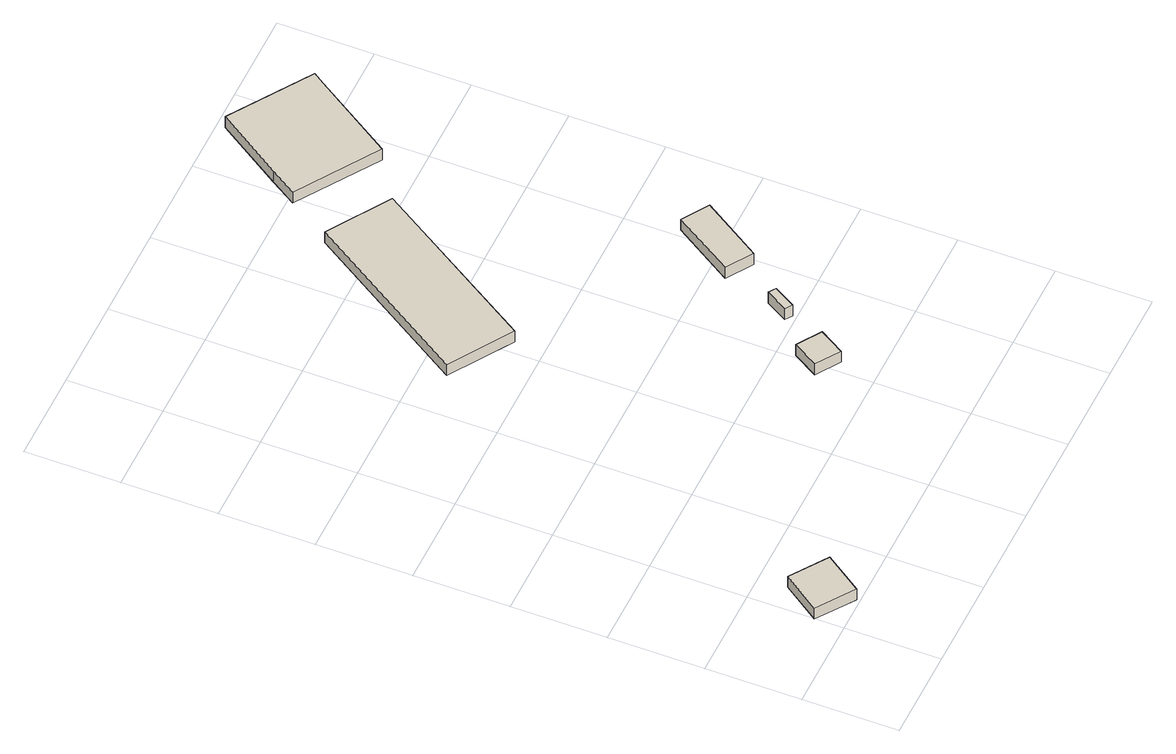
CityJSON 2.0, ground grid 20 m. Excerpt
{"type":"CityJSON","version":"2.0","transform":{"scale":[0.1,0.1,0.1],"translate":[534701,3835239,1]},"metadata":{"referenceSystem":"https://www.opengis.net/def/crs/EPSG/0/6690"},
"CityObjects":{
"building1":{"type":"Building","attributes":{"BuildingDetailAttribute.specifiedBuildingCoverageRate":0.6,"BuildingDetailAttribute.surveyYear":2017,"BuildingTsunamiRiskAttribute.description":"1","BuildingTsunamiRiskAttribute.rank":"2","BuildingTsunamiRiskAttribute.depth":2.3,"BuildingHighTideRiskAttribute.description":"1","BuildingHighTideRiskAttribute.rank":"3","BuildingHighTideRiskAttribute.depth":3.99,"BuildingIDAttribute.prefecture":"27","BuildingIDAttribute.city":"27104"},"geometry":[{"type":"Solid","lod":"1","boundaries":[[[[0,1,2,3]],[[2,4,5,3]],[[1,6,4,2]],[[0,7,6,1]],[[3,5,7,0]],[[4,6,7,5]]]]}]},
"building2":{"type":"Building","attributes":{"BuildingDetailAttribute.specifiedBuildingCoverageRate":0.6,"BuildingDetailAttribute.surveyYear":2017,"BuildingTsunamiRiskAttribute.description":"1","BuildingTsunamiRiskAttribute.rank":"2","BuildingTsunamiRiskAttribute.depth":1.23,"BuildingHighTideRiskAttribute.description":"1","BuildingHighTideRiskAttribute.rank":"3","BuildingHighTideRiskAttribute.depth":3.88,"BuildingIDAttribute.prefecture":"27","BuildingIDAttribute.city":"27104"},"geometry":[{"type":"Solid","lod":"1","boundaries":[[[[8,9,10,11]],[[10,12,13,11]],[[9,14,12,10]],[[8,15,14,9]],[[11,13,15,8]],[[12,14,15,13]]]]}]},
"building3":{"type":"Building","attributes":{"BuildingDetailAttribute.specifiedBuildingCoverageRate":0.6,"BuildingDetailAttribute.surveyYear":2017,"BuildingTsunamiRiskAttribute.description":"1","BuildingTsunamiRiskAttribute.rank":"2","BuildingTsunamiRiskAttribute.depth":1.96,"BuildingHighTideRiskAttribute.description":"1","BuildingHighTideRiskAttribute.rank":"3","BuildingHighTideRiskAttribute.depth":4.64,"BuildingIDAttribute.prefecture":"27","BuildingIDAttribute.city":"27104"},"geometry":[{"type":"Solid","lod":"1","boundaries":[[[[16,17,18,19]],[[18,20,21,19]],[[17,22,20,18]],[[16,23,22,17]],[[19,21,23,16]],[[20,22,23,21]]]]}]},
"building4":{"type":"Building","attributes":{"BuildingDetailAttribute.specifiedBuildingCoverageRate":0.6,"BuildingDetailAttribute.surveyYear":2017,"BuildingTsunamiRiskAttribute.description":"1","BuildingTsunamiRiskAttribute.rank":"2","BuildingTsunamiRiskAttribute.depth":1.27,"BuildingHighTideRiskAttribute.description":"1","BuildingHighTideRiskAttribute.rank":"3","BuildingHighTideRiskAttribute.depth":4.1,"BuildingIDAttribute.prefecture":"27","BuildingIDAttribute.city":"27104"},"geometry":[{"type":"Solid","lod":"1","boundaries":[[[[24,25,26,27]],[[26,28,29,27]],[[25,30,28,26]],[[24,31,30,25]],[[27,29,31,24]],[[28,30,31,29]]]]}]},
"building5":{"type":"Building","attributes":{"BuildingDetailAttribute.specifiedBuildingCoverageRate":0.6,"BuildingDetailAttribute.surveyYear":2017,"BuildingTsunamiRiskAttribute.description":"1","BuildingTsunamiRiskAttribute.rank":"2","BuildingTsunamiRiskAttribute.depth":1.23,"BuildingHighTideRiskAttribute.description":"1","BuildingHighTideRiskAttribute.rank":"3","BuildingHighTideRiskAttribute.depth":4.23,"BuildingIDAttribute.prefecture":"27","BuildingIDAttribute.city":"27104"},"geometry":[{"type":"Solid","lod":"1","boundaries":[[[[32,33,34,35]],[[34,36,37,35]],[[33,38,36,34]],[[32,39,38,33]],[[35,37,39,32]],[[36,38,39,37]]]]}]},
"building6":{"type":"Building","attributes":{"BuildingDetailAttribute.specifiedBuildingCoverageRate":0.6,"BuildingDetailAttribute.surveyYear":2017,"BuildingTsunamiRiskAttribute.description":"1","BuildingTsunamiRiskAttribute.rank":"2","BuildingTsunamiRiskAttribute.depth":1.39,"BuildingHighTideRiskAttribute.description":"1","BuildingHighTideRiskAttribute.rank":"3","BuildingHighTideRiskAttribute.depth":4,"BuildingIDAttribute.prefecture":"27","BuildingIDAttribute.city":"27104"},"geometry":[{"type":"Solid","lod":"1","boundaries":[[[[40,41,42,43,44,45]],[[44,46,47,45]],[[43,48,46,44]],[[42,49,48,43]],[[41,50,49,42]],[[40,51,50,41]],[[45,47,51,40]],[[46,48,49,50,51,47]]]]}]}
},
"vertices":[
[77,8,2],[0,61,2],[55,140,2],[132,87,2],[55,140,32],[132,87,32],[0,61,32],[77,8,32],
[617,274,12],[567,306,12],[599,359,12],[649,327,12],[599,359,42],[649,327,42],[567,306,42],[617,274,42],
[426,862,5],[295,945,5],[517,1292,5],[647,1209,5],[517,1292,35],[647,1209,35],[295,945,35],[426,862,35],
[688,404,14],[673,414,14],[700,460,14],[715,450,14],[700,460,44],[715,450,44],[673,414,44],[688,404,44],
[782,525,12],[727,560,12],[808,686,12],[863,651,12],[808,686,42],[863,651,42],[727,560,42],[782,525,42],
[755,1277,5],[586,1388,5],[622,1443,5],[714,1582,5],[883,1471,5],[866,1446,5],[883,1471,35],[866,1446,35],[714,1582,35],[622,1443,35],[586,1388,35],[755,1277,35]
]}
